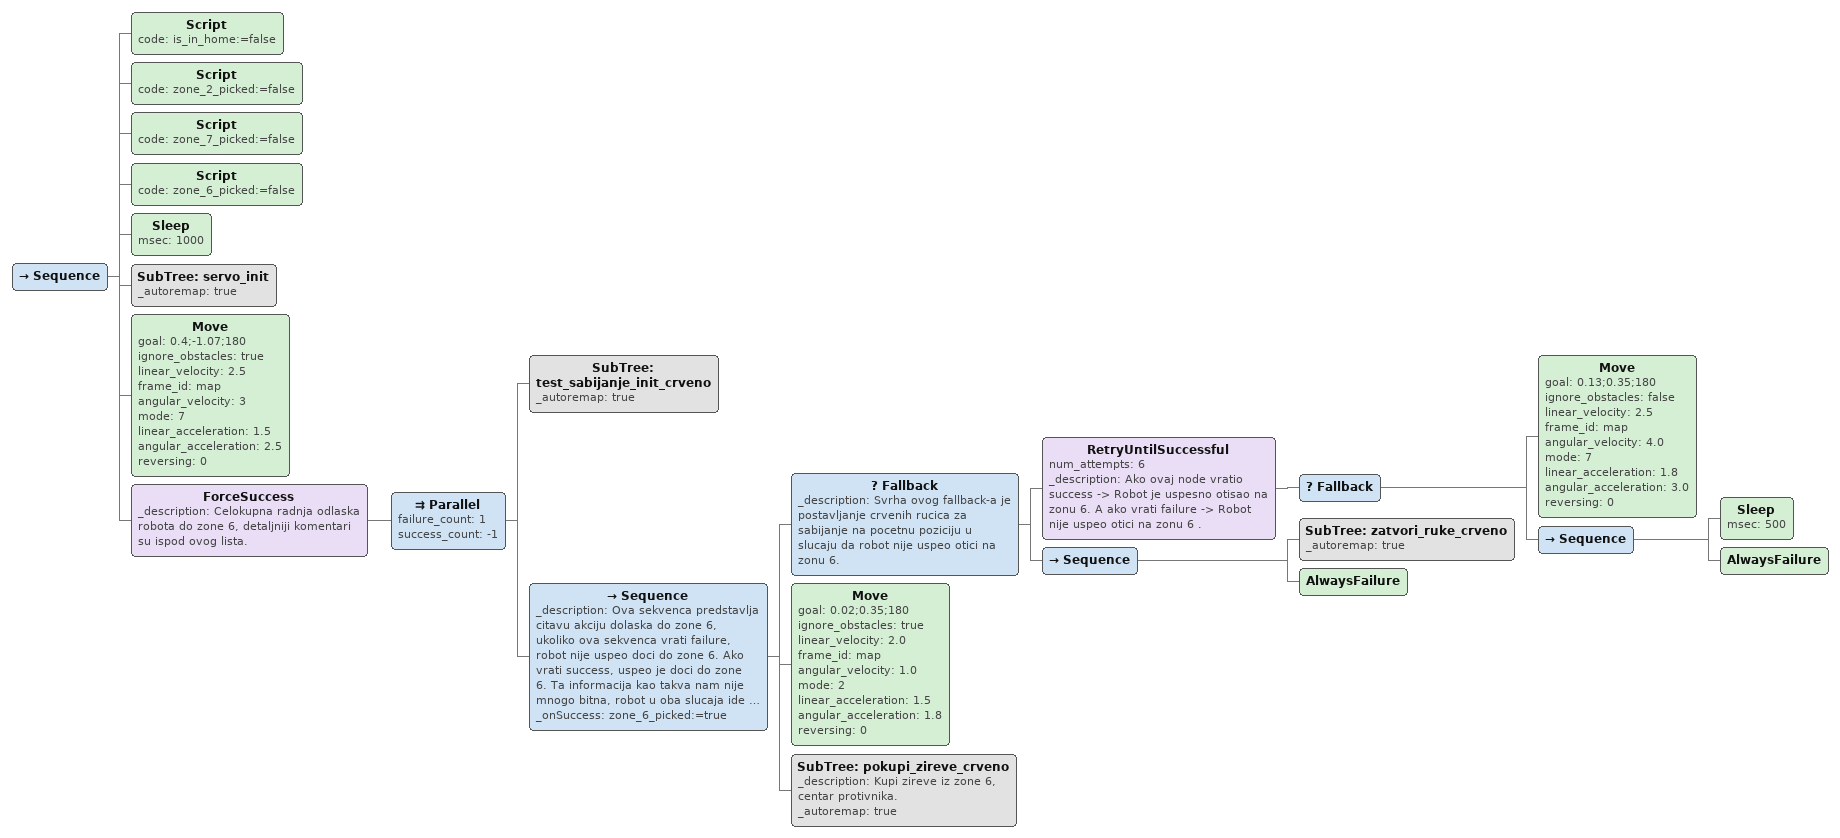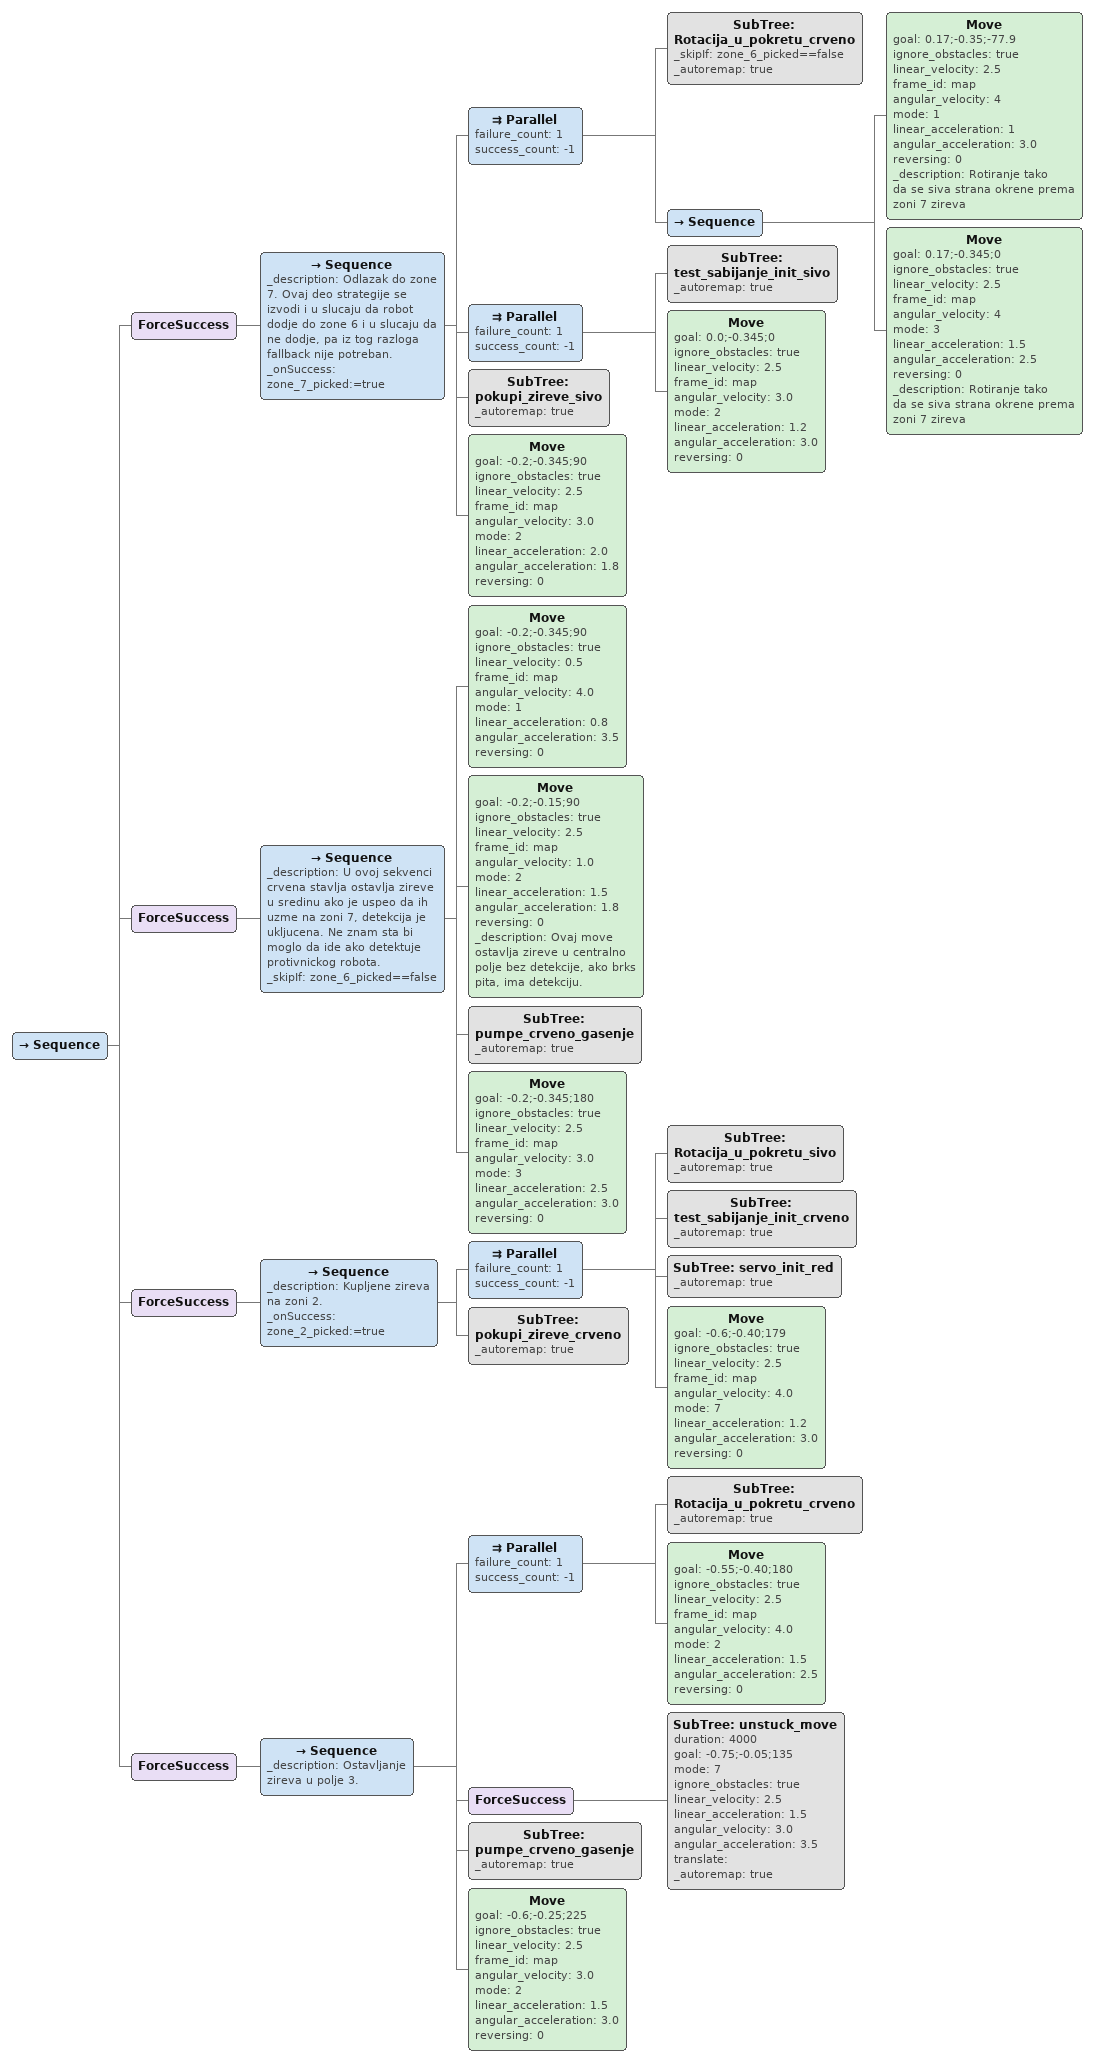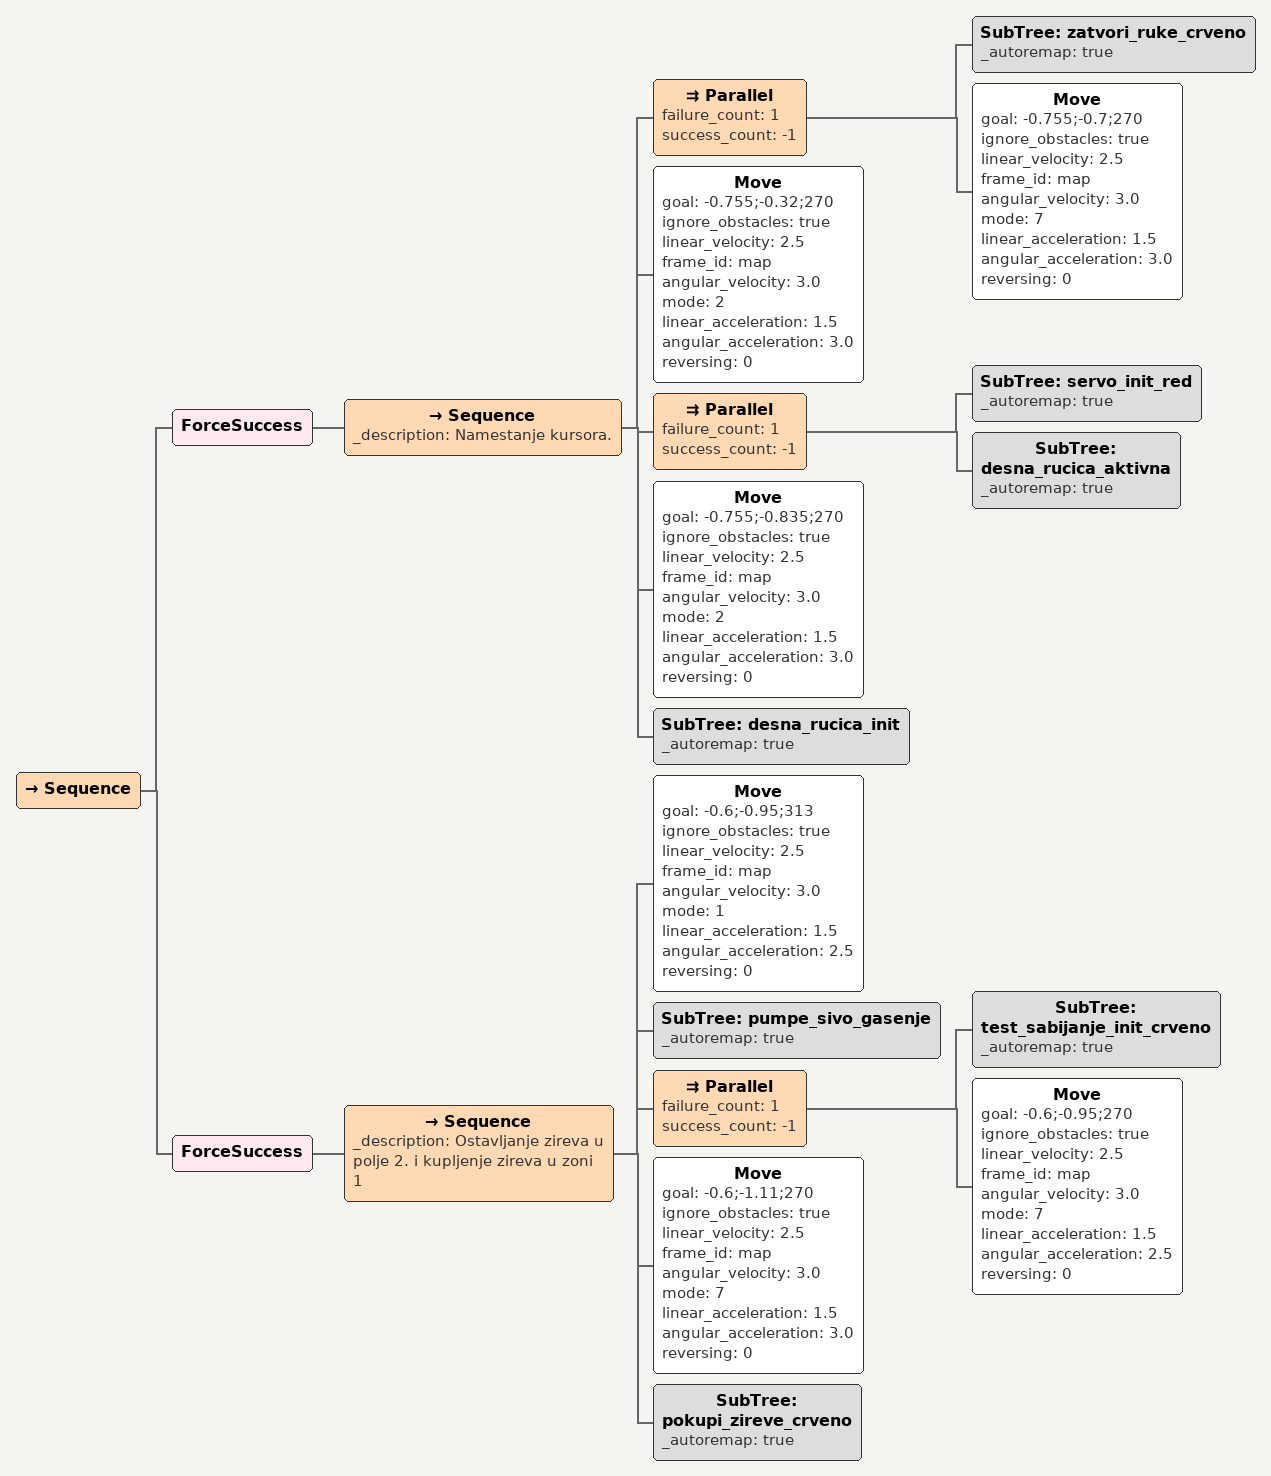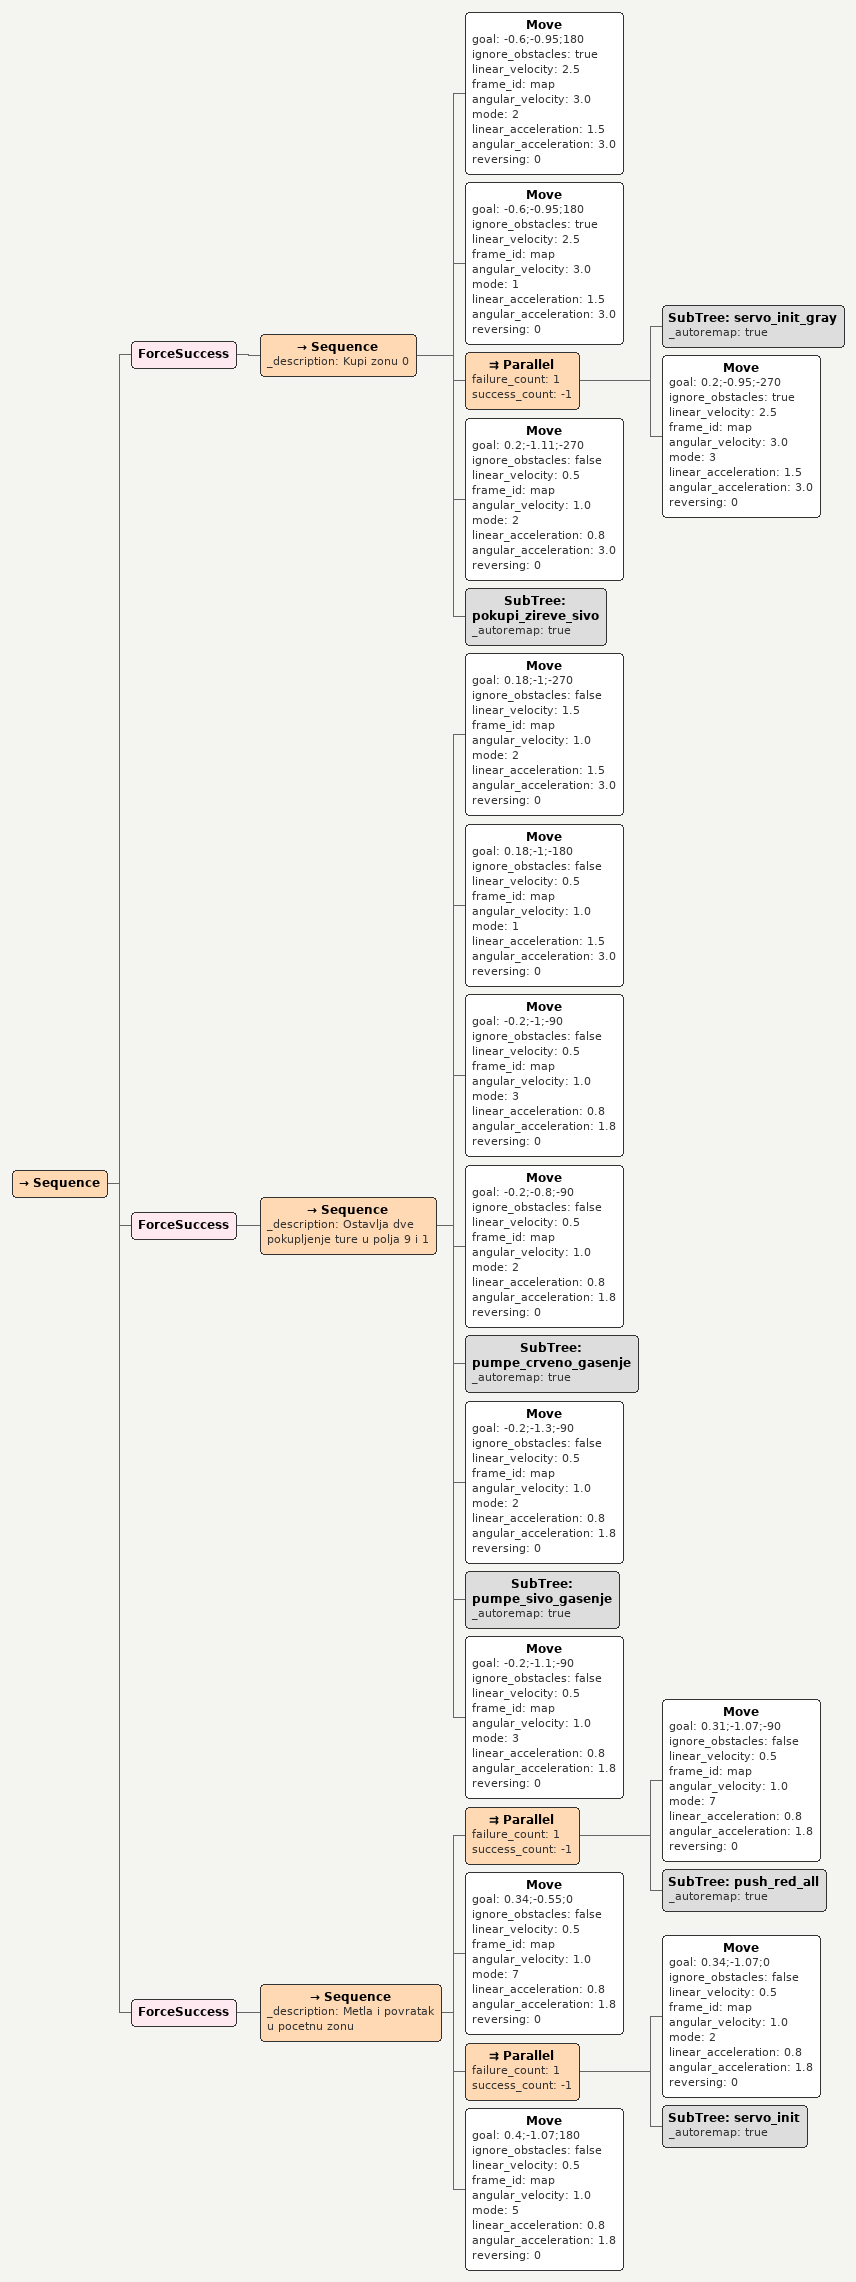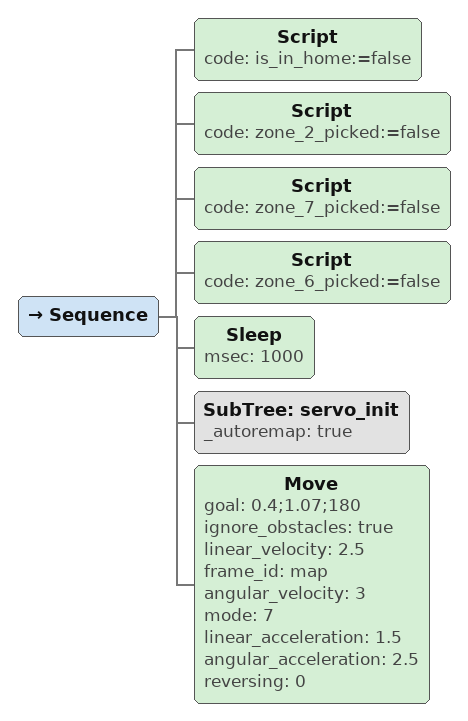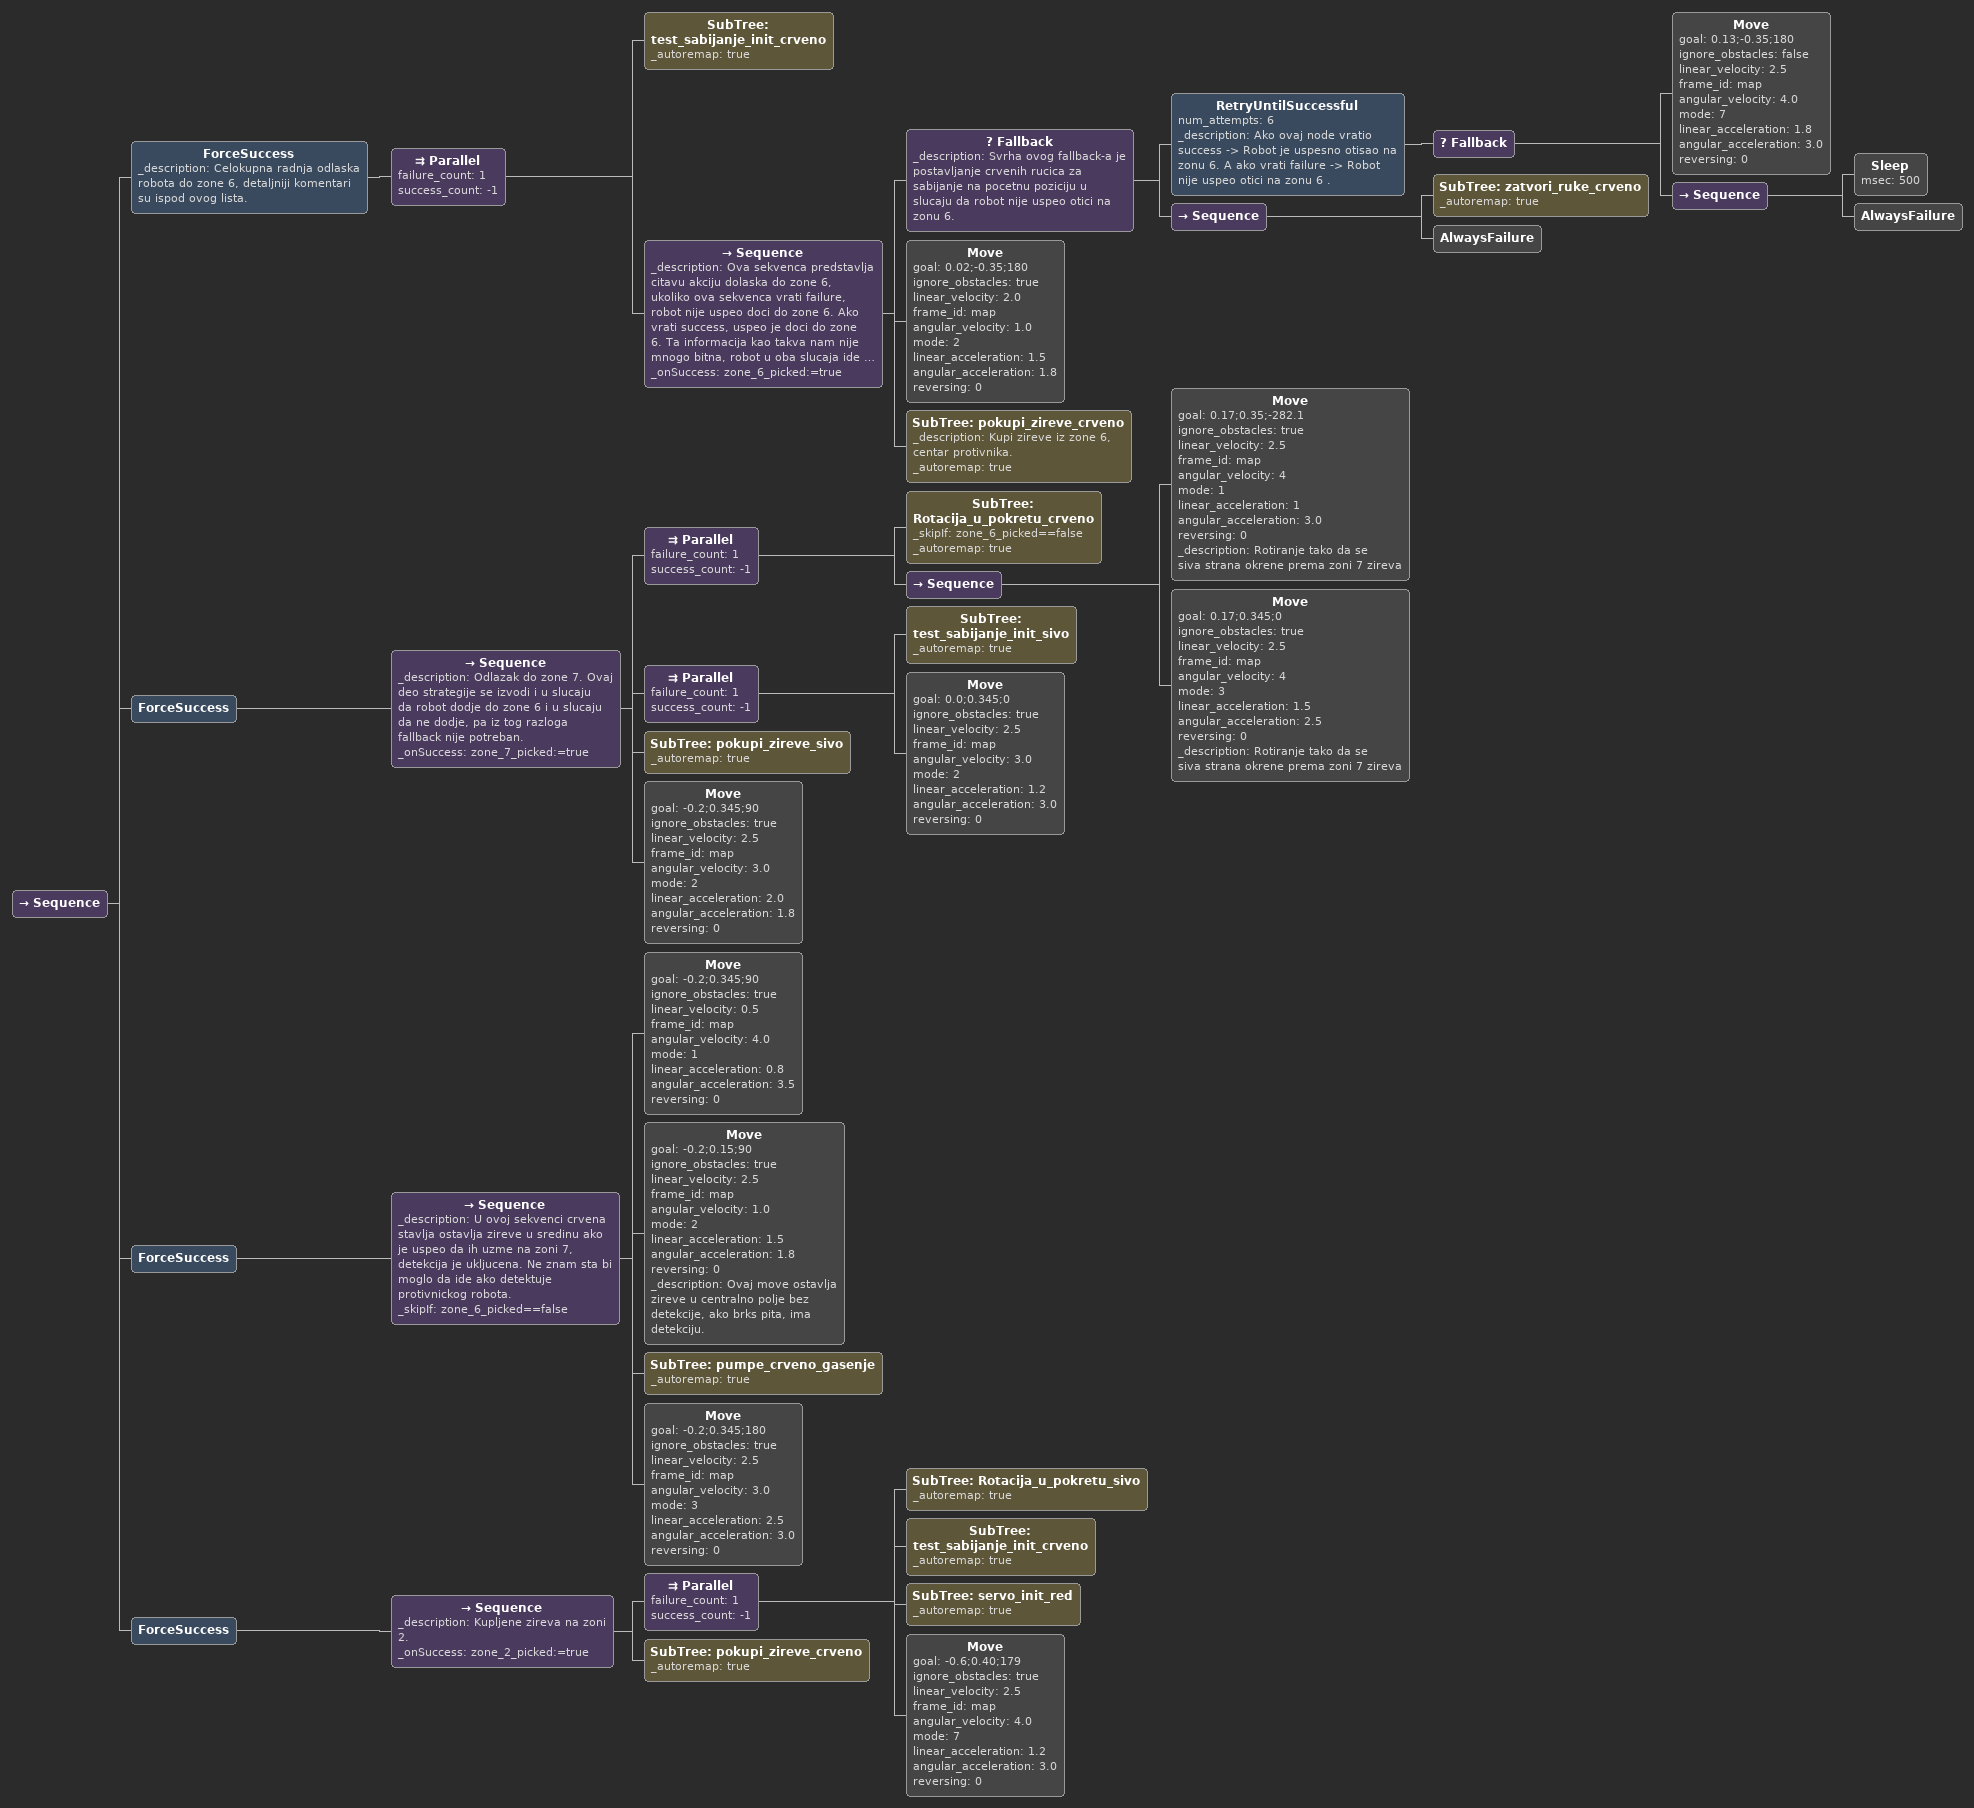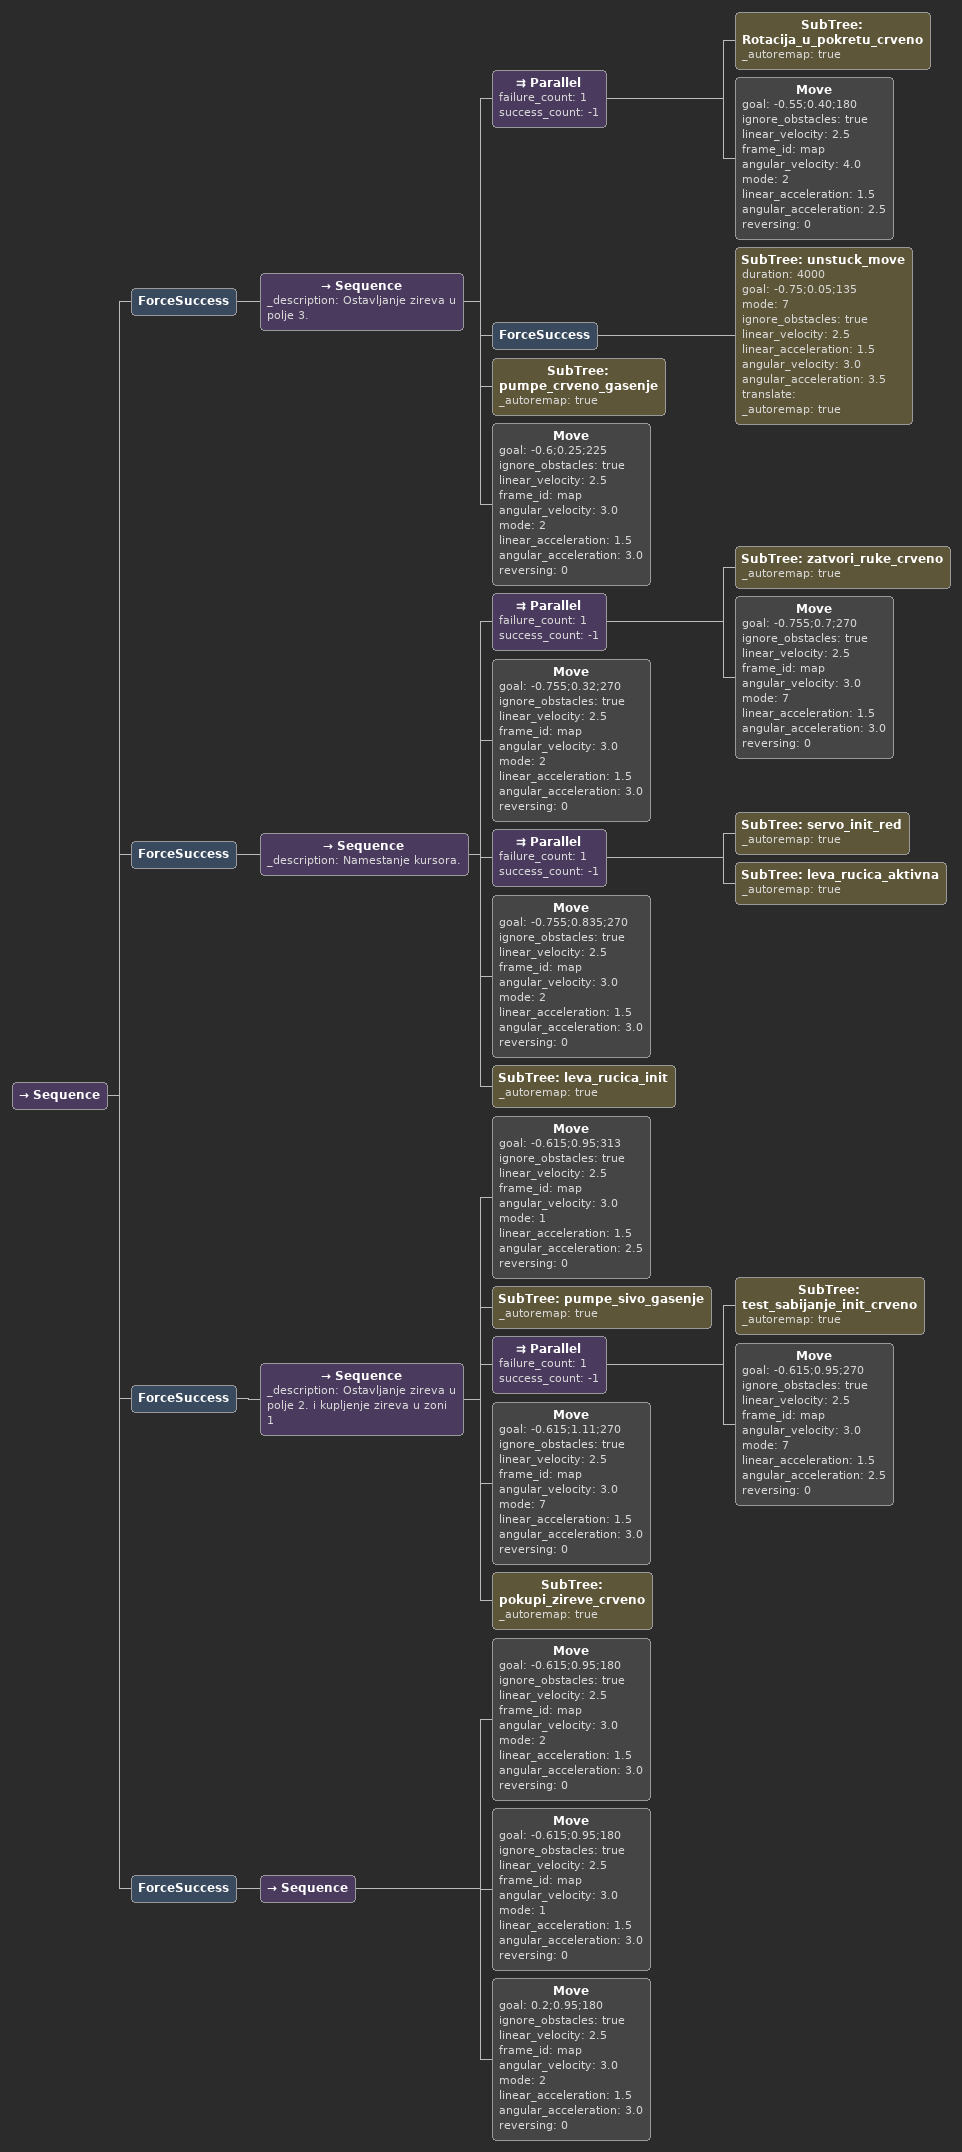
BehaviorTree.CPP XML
<Sequence>
      <Script code="is_in_home:=false"/>
      <Script code="zone_2_picked:=false"/>
      <Script code="zone_7_picked:=false"/>
      <Script code="zone_6_picked:=false"/>
      <Sleep msec="1000"/>
      <SubTree ID="servo_init" _autoremap="true"/>
      <Move goal="0.4;-1.07;180" ignore_obstacles="true" linear_velocity="2.5" frame_id="map" angular_velocity="3" mode="7" linear_acceleration="1.5" angular_acceleration="2.5" reversing="0"/>
      <ForceSuccess _description="Celokupna radnja odlaska robota do zone 6, detaljniji komentari su ispod ovog lista.">
        <Parallel failure_count="1" success_count="-1">
          <SubTree ID="test_sabijanje_init_crveno" _autoremap="true"/>
          <Sequence _description="Ova sekvenca predstavlja citavu akciju dolaska do zone 6, ukoliko ova sekvenca vrati failure, robot nije uspeo doci do zone 6. Ako vrati success, uspeo je doci do zone 6.

Ta informacija kao takva nam nije mnogo bitna, robot u oba slucaja ide do zone 7, s tim da je logika sada drugacija od blue_a i yellow_a zato sto smo osvojili centar stola." _onSuccess="zone_6_picked:=true">
            <Fallback _description="Svrha ovog fallback-a je postavljanje crvenih rucica za sabijanje na pocetnu poziciju u slucaju da robot nije uspeo otici na zonu 6.">
              <RetryUntilSuccessful num_attempts="6" _description="Ako ovaj node vratio success -> Robot je uspesno otisao na zonu 6.
A ako vrati failure -> Robot nije uspeo otici na zonu 6
.">
                <Fallback>
                  <Move goal="0.13;0.35;180" ignore_obstacles="false" linear_velocity="2.5" frame_id="map" angular_velocity="4.0" mode="7" linear_acceleration="1.8" angular_acceleration="3.0" reversing="0"/>
                  <Sequence>
                    <Sleep msec="500"/>
                    <AlwaysFailure/>
                  </Sequence>
                </Fallback>
              </RetryUntilSuccessful>
              <Sequence>
                <SubTree ID="zatvori_ruke_crveno" _autoremap="true"/>
                <AlwaysFailure/>
              </Sequence>
            </Fallback>
            <Move goal="0.02;0.35;180" ignore_obstacles="true" linear_velocity="2.0" frame_id="map" angular_velocity="1.0" mode="2" linear_acceleration="1.5" angular_acceleration="1.8" reversing="0"/>
            <SubTree ID="pokupi_zireve_crveno" _description="Kupi zireve iz zone 6, centar protivnika." _autoremap="true"/>
          </Sequence>
        </Parallel>
      </ForceSuccess>
    </Sequence>

<Sequence>
      <ForceSuccess>
        <Sequence _description="Odlazak do zone 7. Ovaj deo strategije se izvodi i u slucaju da robot dodje do zone 6 i u slucaju da ne dodje, pa iz tog razloga fallback nije potreban." _onSuccess="zone_7_picked:=true">
          <Parallel failure_count="1" success_count="-1">
            <SubTree ID="Rotacija_u_pokretu_crveno" _skipIf="zone_6_picked==false" _autoremap="true"/>
            <Sequence>
              <Move goal="0.17;-0.35;-77.9" ignore_obstacles="true" linear_velocity="2.5" frame_id="map" angular_velocity="4" mode="1" linear_acceleration="1" angular_acceleration="3.0" reversing="0" _description="Rotiranje tako da se siva strana okrene prema zoni 7 zireva"/>
              <Move goal="0.17;-0.345;0" ignore_obstacles="true" linear_velocity="2.5" frame_id="map" angular_velocity="4" mode="3" linear_acceleration="1.5" angular_acceleration="2.5" reversing="0" _description="Rotiranje tako da se siva strana okrene prema zoni 7 zireva"/>
            </Sequence>
          </Parallel>
          <Parallel failure_count="1" success_count="-1">
            <SubTree ID="test_sabijanje_init_sivo" _autoremap="true"/>
            <Move goal="0.0;-0.345;0" ignore_obstacles="true" linear_velocity="2.5" frame_id="map" angular_velocity="3.0" mode="2" linear_acceleration="1.2" angular_acceleration="3.0" reversing="0"/>
          </Parallel>
          <SubTree ID="pokupi_zireve_sivo" _autoremap="true"/>
          <Move goal="-0.2;-0.345;90" ignore_obstacles="true" linear_velocity="2.5" frame_id="map" angular_velocity="3.0" mode="2" linear_acceleration="2.0" angular_acceleration="1.8" reversing="0"/>
        </Sequence>
      </ForceSuccess>
      <ForceSuccess>
        <Sequence _description="U ovoj sekvenci crvena stavlja ostavlja zireve u sredinu ako je uspeo da ih uzme na zoni 7, detekcija je ukljucena. Ne znam sta bi moglo da ide ako detektuje protivnickog robota. 
" _skipIf="zone_6_picked==false">
          <Move goal="-0.2;-0.345;90" ignore_obstacles="true" linear_velocity="0.5" frame_id="map" angular_velocity="4.0" mode="1" linear_acceleration="0.8" angular_acceleration="3.5" reversing="0"/>
          <Move goal="-0.2;-0.15;90" ignore_obstacles="true" linear_velocity="2.5" frame_id="map" angular_velocity="1.0" mode="2" linear_acceleration="1.5" angular_acceleration="1.8" reversing="0" _description="Ovaj move ostavlja zireve u centralno polje bez detekcije, ako brks pita, ima detekciju.
"/>
          <SubTree ID="pumpe_crveno_gasenje" _autoremap="true"/>
          <Move goal="-0.2;-0.345;180" ignore_obstacles="true" linear_velocity="2.5" frame_id="map" angular_velocity="3.0" mode="3" linear_acceleration="2.5" angular_acceleration="3.0" reversing="0"/>
        </Sequence>
      </ForceSuccess>
      <ForceSuccess>
        <Sequence _description="Kupljene zireva na zoni 2." _onSuccess="zone_2_picked:=true">
          <Parallel failure_count="1" success_count="-1">
            <SubTree ID="Rotacija_u_pokretu_sivo" _autoremap="true"/>
            <SubTree ID="test_sabijanje_init_crveno" _autoremap="true"/>
            <SubTree ID="servo_init_red" _autoremap="true"/>
            <Move goal="-0.6;-0.40;179" ignore_obstacles="true" linear_velocity="2.5" frame_id="map" angular_velocity="4.0" mode="7" linear_acceleration="1.2" angular_acceleration="3.0" reversing="0"/>
          </Parallel>
          <SubTree ID="pokupi_zireve_crveno" _autoremap="true"/>
        </Sequence>
      </ForceSuccess>
      <ForceSuccess>
        <Sequence _description="Ostavljanje zireva u polje 3.">
          <Parallel failure_count="1" success_count="-1">
            <SubTree ID="Rotacija_u_pokretu_crveno" _autoremap="true"/>
            <Move goal="-0.55;-0.40;180" ignore_obstacles="true" linear_velocity="2.5" frame_id="map" angular_velocity="4.0" mode="2" linear_acceleration="1.5" angular_acceleration="2.5" reversing="0"/>
          </Parallel>
          <ForceSuccess>
            <SubTree ID="unstuck_move" duration="4000" goal="-0.75;-0.05;135" mode="7" ignore_obstacles="true" linear_velocity="2.5" linear_acceleration="1.5" angular_velocity="3.0" angular_acceleration="3.5" translate="" _autoremap="true"/>
          </ForceSuccess>
          <SubTree ID="pumpe_crveno_gasenje" _autoremap="true"/>
          <Move goal="-0.6;-0.25;225" ignore_obstacles="true" linear_velocity="2.5" frame_id="map" angular_velocity="3.0" mode="2" linear_acceleration="1.5" angular_acceleration="3.0" reversing="0"/>
        </Sequence>
      </ForceSuccess>
    </Sequence>

<Sequence>
  <ForceSuccess>
    <Sequence _description="Namestanje kursora.">
      <Parallel failure_count="1" success_count="-1">
        <SubTree ID="zatvori_ruke_crveno" _autoremap="true"/>
        <Move goal="-0.755;-0.7;270" ignore_obstacles="true" linear_velocity="2.5" frame_id="map" angular_velocity="3.0" mode="7" linear_acceleration="1.5" angular_acceleration="3.0" reversing="0"/>
      </Parallel>
      <Move goal="-0.755;-0.32;270" ignore_obstacles="true" linear_velocity="2.5" frame_id="map" angular_velocity="3.0" mode="2" linear_acceleration="1.5" angular_acceleration="3.0" reversing="0"/>
      <Parallel failure_count="1" success_count="-1">
        <SubTree ID="servo_init_red" _autoremap="true"/>
        <SubTree ID="desna_rucica_aktivna" _autoremap="true"/>
      </Parallel>
      <Move goal="-0.755;-0.835;270" ignore_obstacles="true" linear_velocity="2.5" frame_id="map" angular_velocity="3.0" mode="2" linear_acceleration="1.5" angular_acceleration="3.0" reversing="0"/>
      <SubTree ID="desna_rucica_init" _autoremap="true"/>
    </Sequence>
  </ForceSuccess>
  <ForceSuccess>
    <Sequence _description="Ostavljanje zireva u polje 2. i kupljenje zireva u zoni 1">
      <Move goal="-0.6;-0.95;313" ignore_obstacles="true" linear_velocity="2.5" frame_id="map" angular_velocity="3.0" mode="1" linear_acceleration="1.5" angular_acceleration="2.5" reversing="0"/>
      <SubTree ID="pumpe_sivo_gasenje" _autoremap="true"/>
      <Parallel failure_count="1" success_count="-1">
        <SubTree ID="test_sabijanje_init_crveno" _autoremap="true"/>
        <Move goal="-0.6;-0.95;270" ignore_obstacles="true" linear_velocity="2.5" frame_id="map" angular_velocity="3.0" mode="7" linear_acceleration="1.5" angular_acceleration="2.5" reversing="0"/>
      </Parallel>
      <Move goal="-0.6;-1.11;270" ignore_obstacles="true" linear_velocity="2.5" frame_id="map" angular_velocity="3.0" mode="7" linear_acceleration="1.5" angular_acceleration="3.0" reversing="0"/>
      <SubTree ID="pokupi_zireve_crveno" _autoremap="true"/>
    </Sequence>
  </ForceSuccess>
</Sequence>

<Sequence>
      <ForceSuccess>
        <Sequence _description="Kupi zonu 0


">
          <Move goal="-0.6;-0.95;180" ignore_obstacles="true" linear_velocity="2.5" frame_id="map" angular_velocity="3.0" mode="2" linear_acceleration="1.5" angular_acceleration="3.0" reversing="0"/>
          <Move goal="-0.6;-0.95;180" ignore_obstacles="true" linear_velocity="2.5" frame_id="map" angular_velocity="3.0" mode="1" linear_acceleration="1.5" angular_acceleration="3.0" reversing="0"/>
          <Parallel failure_count="1" success_count="-1">
            <SubTree ID="servo_init_gray" _autoremap="true"/>
            <Move goal="0.2;-0.95;-270" ignore_obstacles="true" linear_velocity="2.5" frame_id="map" angular_velocity="3.0" mode="3" linear_acceleration="1.5" angular_acceleration="3.0" reversing="0"/>
          </Parallel>
          <Move goal="0.2;-1.11;-270" ignore_obstacles="false" linear_velocity="0.5" frame_id="map" angular_velocity="1.0" mode="2" linear_acceleration="0.8" angular_acceleration="3.0" reversing="0"/>
          <SubTree ID="pokupi_zireve_sivo" _autoremap="true"/>
        </Sequence>
      </ForceSuccess>
      <ForceSuccess>
        <Sequence _description="Ostavlja dve pokupljenje ture u polja 9 i 1
">
          <Move goal="0.18;-1;-270" ignore_obstacles="false" linear_velocity="1.5" frame_id="map" angular_velocity="1.0" mode="2" linear_acceleration="1.5" angular_acceleration="3.0" reversing="0"/>
          <Move goal="0.18;-1;-180" ignore_obstacles="false" linear_velocity="0.5" frame_id="map" angular_velocity="1.0" mode="1" linear_acceleration="1.5" angular_acceleration="3.0" reversing="0"/>
          <Move goal="-0.2;-1;-90" ignore_obstacles="false" linear_velocity="0.5" frame_id="map" angular_velocity="1.0" mode="3" linear_acceleration="0.8" angular_acceleration="1.8" reversing="0"/>
          <Move goal="-0.2;-0.8;-90" ignore_obstacles="false" linear_velocity="0.5" frame_id="map" angular_velocity="1.0" mode="2" linear_acceleration="0.8" angular_acceleration="1.8" reversing="0"/>
          <SubTree ID="pumpe_crveno_gasenje" _autoremap="true"/>
          <Move goal="-0.2;-1.3;-90" ignore_obstacles="false" linear_velocity="0.5" frame_id="map" angular_velocity="1.0" mode="2" linear_acceleration="0.8" angular_acceleration="1.8" reversing="0"/>
          <SubTree ID="pumpe_sivo_gasenje" _autoremap="true"/>
          <Move goal="-0.2;-1.1;-90" ignore_obstacles="false" linear_velocity="0.5" frame_id="map" angular_velocity="1.0" mode="3" linear_acceleration="0.8" angular_acceleration="1.8" reversing="0"/>
        </Sequence>
      </ForceSuccess>
      <ForceSuccess>
        <Sequence _description="Metla i povratak u pocetnu zonu
">
          <Parallel failure_count="1" success_count="-1">
            <Move goal="0.31;-1.07;-90" ignore_obstacles="false" linear_velocity="0.5" frame_id="map" angular_velocity="1.0" mode="7" linear_acceleration="0.8" angular_acceleration="1.8" reversing="0"/>
            <SubTree ID="push_red_all" _autoremap="true"/>
          </Parallel>
          <Move goal="0.34;-0.55;0" ignore_obstacles="false" linear_velocity="0.5" frame_id="map" angular_velocity="1.0" mode="7" linear_acceleration="0.8" angular_acceleration="1.8" reversing="0"/>
          <Parallel failure_count="1" success_count="-1">
            <Move goal="0.34;-1.07;0" ignore_obstacles="false" linear_velocity="0.5" frame_id="map" angular_velocity="1.0" mode="2" linear_acceleration="0.8" angular_acceleration="1.8" reversing="0"/>
            <SubTree ID="servo_init" _autoremap="true"/>
          </Parallel>
          <Move goal="0.4;-1.07;180" ignore_obstacles="false" linear_velocity="0.5" frame_id="map" angular_velocity="1.0" mode="5" linear_acceleration="0.8" angular_acceleration="1.8" reversing="0"/>
        </Sequence>
      </ForceSuccess>
    </Sequence>

<Sequence>
  <Script code="is_in_home:=false"/>
  <Script code="zone_2_picked:=false"/>
  <Script code="zone_7_picked:=false"/>
  <Script code="zone_6_picked:=false"/>
  <Sleep msec="1000"/>
  <SubTree ID="servo_init" _autoremap="true"/>
  <Move goal="0.4;1.07;180" ignore_obstacles="true" linear_velocity="2.5" frame_id="map" angular_velocity="3" mode="7" linear_acceleration="1.5" angular_acceleration="2.5" reversing="0"/>
</Sequence>

<Sequence>
      <ForceSuccess _description="Celokupna radnja odlaska robota do zone 6, detaljniji komentari su ispod ovog lista.">
        <Parallel failure_count="1" success_count="-1">
          <SubTree ID="test_sabijanje_init_crveno" _autoremap="true"/>
          <Sequence _description="Ova sekvenca predstavlja citavu akciju dolaska do zone 6, ukoliko ova sekvenca vrati failure, robot nije uspeo doci do zone 6. Ako vrati success, uspeo je doci do zone 6.

Ta informacija kao takva nam nije mnogo bitna, robot u oba slucaja ide do zone 7, s tim da je logika sada drugacija od blue_a i yellow_a zato sto smo osvojili centar stola." _onSuccess="zone_6_picked:=true">
            <Fallback _description="Svrha ovog fallback-a je postavljanje crvenih rucica za sabijanje na pocetnu poziciju u slucaju da robot nije uspeo otici na zonu 6.">
              <RetryUntilSuccessful num_attempts="6" _description="Ako ovaj node vratio success -> Robot je uspesno otisao na zonu 6.
A ako vrati failure -> Robot nije uspeo otici na zonu 6
.">
                <Fallback>
                  <Move goal="0.13;-0.35;180" ignore_obstacles="false" linear_velocity="2.5" frame_id="map" angular_velocity="4.0" mode="7" linear_acceleration="1.8" angular_acceleration="3.0" reversing="0"/>
                  <Sequence>
                    <Sleep msec="500"/>
                    <AlwaysFailure/>
                  </Sequence>
                </Fallback>
              </RetryUntilSuccessful>
              <Sequence>
                <SubTree ID="zatvori_ruke_crveno" _autoremap="true"/>
                <AlwaysFailure/>
              </Sequence>
            </Fallback>
            <Move goal="0.02;-0.35;180" ignore_obstacles="true" linear_velocity="2.0" frame_id="map" angular_velocity="1.0" mode="2" linear_acceleration="1.5" angular_acceleration="1.8" reversing="0"/>
            <SubTree ID="pokupi_zireve_crveno" _description="Kupi zireve iz zone 6, centar protivnika." _autoremap="true"/>
          </Sequence>
        </Parallel>
      </ForceSuccess>
      <ForceSuccess>
        <Sequence _description="Odlazak do zone 7. Ovaj deo strategije se izvodi i u slucaju da robot dodje do zone 6 i u slucaju da ne dodje, pa iz tog razloga fallback nije potreban." _onSuccess="zone_7_picked:=true">
          <Parallel failure_count="1" success_count="-1">
            <SubTree ID="Rotacija_u_pokretu_crveno" _skipIf="zone_6_picked==false" _autoremap="true"/>
            <Sequence>
              <Move goal="0.17;0.35;-282.1" ignore_obstacles="true" linear_velocity="2.5" frame_id="map" angular_velocity="4" mode="1" linear_acceleration="1" angular_acceleration="3.0" reversing="0" _description="Rotiranje tako da se siva strana okrene prema zoni 7 zireva"/>
              <Move goal="0.17;0.345;0" ignore_obstacles="true" linear_velocity="2.5" frame_id="map" angular_velocity="4" mode="3" linear_acceleration="1.5" angular_acceleration="2.5" reversing="0" _description="Rotiranje tako da se siva strana okrene prema zoni 7 zireva"/>
            </Sequence>
          </Parallel>
          <Parallel failure_count="1" success_count="-1">
            <SubTree ID="test_sabijanje_init_sivo" _autoremap="true"/>
            <Move goal="0.0;0.345;0" ignore_obstacles="true" linear_velocity="2.5" frame_id="map" angular_velocity="3.0" mode="2" linear_acceleration="1.2" angular_acceleration="3.0" reversing="0"/>
          </Parallel>
          <SubTree ID="pokupi_zireve_sivo" _autoremap="true"/>
          <Move goal="-0.2;0.345;90" ignore_obstacles="true" linear_velocity="2.5" frame_id="map" angular_velocity="3.0" mode="2" linear_acceleration="2.0" angular_acceleration="1.8" reversing="0"/>
        </Sequence>
      </ForceSuccess>
      <ForceSuccess>
        <Sequence _description="U ovoj sekvenci crvena stavlja ostavlja zireve u sredinu ako je uspeo da ih uzme na zoni 7, detekcija je ukljucena. Ne znam sta bi moglo da ide ako detektuje protivnickog robota. 
" _skipIf="zone_6_picked==false">
          <Move goal="-0.2;0.345;90" ignore_obstacles="true" linear_velocity="0.5" frame_id="map" angular_velocity="4.0" mode="1" linear_acceleration="0.8" angular_acceleration="3.5" reversing="0"/>
          <Move goal="-0.2;0.15;90" ignore_obstacles="true" linear_velocity="2.5" frame_id="map" angular_velocity="1.0" mode="2" linear_acceleration="1.5" angular_acceleration="1.8" reversing="0" _description="Ovaj move ostavlja zireve u centralno polje bez detekcije, ako brks pita, ima detekciju.
"/>
          <SubTree ID="pumpe_crveno_gasenje" _autoremap="true"/>
          <Move goal="-0.2;0.345;180" ignore_obstacles="true" linear_velocity="2.5" frame_id="map" angular_velocity="3.0" mode="3" linear_acceleration="2.5" angular_acceleration="3.0" reversing="0"/>
        </Sequence>
      </ForceSuccess>
      <ForceSuccess>
        <Sequence _description="Kupljene zireva na zoni 2." _onSuccess="zone_2_picked:=true">
          <Parallel failure_count="1" success_count="-1">
            <SubTree ID="Rotacija_u_pokretu_sivo" _autoremap="true"/>
            <SubTree ID="test_sabijanje_init_crveno" _autoremap="true"/>
            <SubTree ID="servo_init_red" _autoremap="true"/>
            <Move goal="-0.6;0.40;179" ignore_obstacles="true" linear_velocity="2.5" frame_id="map" angular_velocity="4.0" mode="7" linear_acceleration="1.2" angular_acceleration="3.0" reversing="0"/>
          </Parallel>
          <SubTree ID="pokupi_zireve_crveno" _autoremap="true"/>
        </Sequence>
      </ForceSuccess>
    </Sequence>

<Sequence>
  <ForceSuccess>
    <Sequence _description="Ostavljanje zireva u polje 3.">
      <Parallel failure_count="1" success_count="-1">
        <SubTree ID="Rotacija_u_pokretu_crveno" _autoremap="true"/>
        <Move goal="-0.55;0.40;180" ignore_obstacles="true" linear_velocity="2.5" frame_id="map" angular_velocity="4.0" mode="2" linear_acceleration="1.5" angular_acceleration="2.5" reversing="0"/>
      </Parallel>
      <ForceSuccess>
        <SubTree ID="unstuck_move" duration="4000" goal="-0.75;0.05;135" mode="7" ignore_obstacles="true" linear_velocity="2.5" linear_acceleration="1.5" angular_velocity="3.0" angular_acceleration="3.5" translate="" _autoremap="true"/>
      </ForceSuccess>
      <SubTree ID="pumpe_crveno_gasenje" _autoremap="true"/>
      <Move goal="-0.6;0.25;225" ignore_obstacles="true" linear_velocity="2.5" frame_id="map" angular_velocity="3.0" mode="2" linear_acceleration="1.5" angular_acceleration="3.0" reversing="0"/>
    </Sequence>
  </ForceSuccess>
  <ForceSuccess>
    <Sequence _description="Namestanje kursora.">
      <Parallel failure_count="1" success_count="-1">
        <SubTree ID="zatvori_ruke_crveno" _autoremap="true"/>
        <Move goal="-0.755;0.7;270" ignore_obstacles="true" linear_velocity="2.5" frame_id="map" angular_velocity="3.0" mode="7" linear_acceleration="1.5" angular_acceleration="3.0" reversing="0"/>
      </Parallel>
      <Move goal="-0.755;0.32;270" ignore_obstacles="true" linear_velocity="2.5" frame_id="map" angular_velocity="3.0" mode="2" linear_acceleration="1.5" angular_acceleration="3.0" reversing="0"/>
      <Parallel failure_count="1" success_count="-1">
        <SubTree ID="servo_init_red" _autoremap="true"/>
        <SubTree ID="leva_rucica_aktivna" _autoremap="true"/>
      </Parallel>
      <Move goal="-0.755;0.835;270" ignore_obstacles="true" linear_velocity="2.5" frame_id="map" angular_velocity="3.0" mode="2" linear_acceleration="1.5" angular_acceleration="3.0" reversing="0"/>
      <SubTree ID="leva_rucica_init" _autoremap="true"/>
    </Sequence>
  </ForceSuccess>
  <ForceSuccess>
    <Sequence _description="Ostavljanje zireva u polje 2. i kupljenje zireva u zoni 1">
      <Move goal="-0.615;0.95;313" ignore_obstacles="true" linear_velocity="2.5" frame_id="map" angular_velocity="3.0" mode="1" linear_acceleration="1.5" angular_acceleration="2.5" reversing="0"/>
      <SubTree ID="pumpe_sivo_gasenje" _autoremap="true"/>
      <Parallel failure_count="1" success_count="-1">
        <SubTree ID="test_sabijanje_init_crveno" _autoremap="true"/>
        <Move goal="-0.615;0.95;270" ignore_obstacles="true" linear_velocity="2.5" frame_id="map" angular_velocity="3.0" mode="7" linear_acceleration="1.5" angular_acceleration="2.5" reversing="0"/>
      </Parallel>
      <Move goal="-0.615;1.11;270" ignore_obstacles="true" linear_velocity="2.5" frame_id="map" angular_velocity="3.0" mode="7" linear_acceleration="1.5" angular_acceleration="3.0" reversing="0"/>
      <SubTree ID="pokupi_zireve_crveno" _autoremap="true"/>
    </Sequence>
  </ForceSuccess>
  <ForceSuccess>
    <Sequence>
      <Move goal="-0.615;0.95;180" ignore_obstacles="true" linear_velocity="2.5" frame_id="map" angular_velocity="3.0" mode="2" linear_acceleration="1.5" angular_acceleration="3.0" reversing="0"/>
      <Move goal="-0.615;0.95;180" ignore_obstacles="true" linear_velocity="2.5" frame_id="map" angular_velocity="3.0" mode="1" linear_acceleration="1.5" angular_acceleration="3.0" reversing="0"/>
      <Move goal="0.2;0.95;180" ignore_obstacles="true" linear_velocity="2.5" frame_id="map" angular_velocity="3.0" mode="2" linear_acceleration="1.5" angular_acceleration="3.0" reversing="0"/>
    </Sequence>
  </ForceSuccess>
</Sequence>
